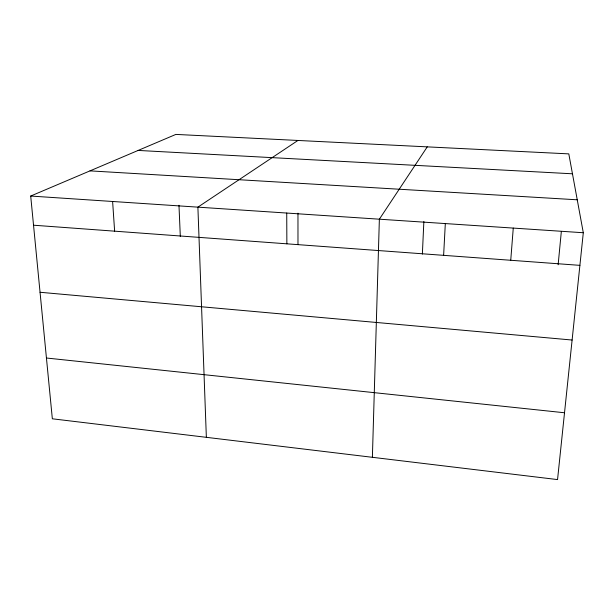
<?xml version="1.0" encoding="UTF-8"?>
<svg xmlns="http://www.w3.org/2000/svg" width="614" height="614" viewBox="0 0 614 614"><rect width="100%" height="100%" fill="white"/><g stroke="black" fill="none" stroke-linecap="round" stroke-linejoin="round"><path stroke-width="0.92" d="M372.383 457.307L379.368 219.19L427.26 146.861M422.371 254.096L423.86 221.516M443.623 255.347L445.319 223.573M510.741 260.275L513.266 228.086M558.134 264.78L561.326 231.578M583.3 232.737L557.55 479.588L52.343 418.794L30.7 196.043L175.873 134.412L568.802 153.876L583.3 232.737L30.7 196.043M297.936 140.452L197.892 207.141L206.358 437.329M138.127 150.43L572.471 173.8M89.997 170.869L577.244 199.796M33.532 225.208L579.9 265.355M40.048 292.272L572.11 340.033M46.441 358.016L564.519 412.761M112.615 201.484L114.626 231.163M178.966 205.291L180.324 236.543M286.73 213.043L286.868 243.827M297.967 213.173L297.982 244.595"/></g></svg>
